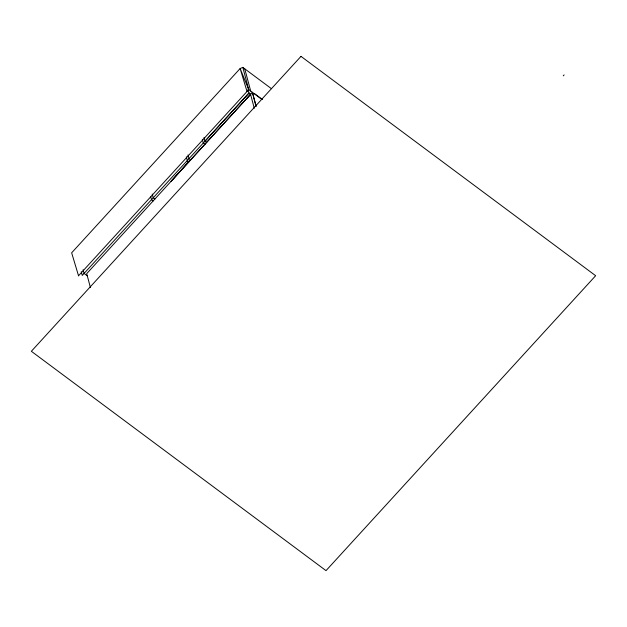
<?xml version="1.0" encoding="UTF-8"?>
<svg xmlns="http://www.w3.org/2000/svg" width="627" height="627" viewBox="0 0 627 627"><rect width="100%" height="100%" fill="white"/><g stroke="black" fill="none" stroke-linecap="round" stroke-linejoin="round"><path stroke-width="0.94" d="M206.691 142.415L205.013 141.161L248.99 92.961L250.667 94.207L86.714 273.646L90.398 287.487M244.757 68.884L250.706 91.08M78.532 275.762L248.731 89.614L242.814 67.379L240.133 68.539L71.65 252.814L78.555 275.849M171.179 181.258L187.967 162.471M246.96 98.259L252.383 92.334L256.082 106.229L252.383 92.334M563.289 75.843L564.128 74.919M242.814 67.379L271.436 88.681M262.133 99.591L248.731 89.614L240.133 68.539L247.014 91.487M204.974 144.296L203.297 143.042L202.302 139.327M190.694 159.909L189.017 158.662L188.029 154.94M188.978 161.79L187.301 160.543L186.305 156.821M186.564 161.343L188.241 162.597M154.9 199.057L153.223 197.811L152.236 194.088M153.184 200.938L151.507 199.692L150.762 196.902M87.216 275.778L84.081 273.443L83.085 269.72M254.484 93.611L262.29 99.45M171.155 181.172L250.557 94.324L254.264 108.259M248.002 89.253L249.005 93.039L82.255 275.433L81.259 271.718M204.026 137.446L205.013 141.161M300.984 56.367L31.35 351.285L326.016 570.633L595.65 275.715L300.984 56.367"/></g></svg>
